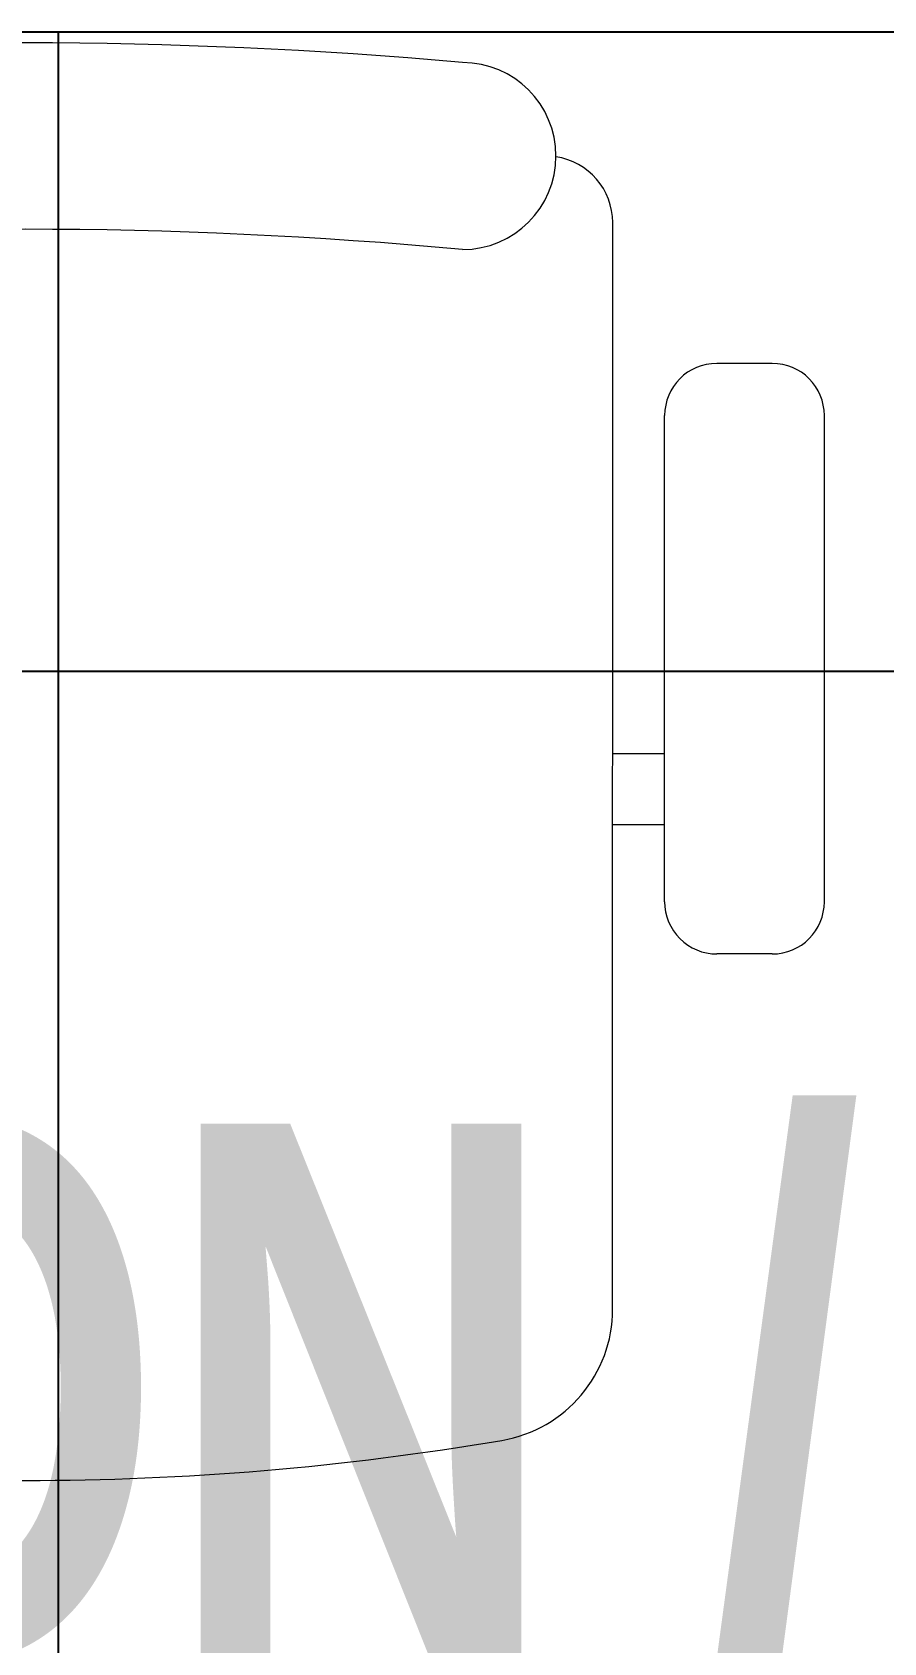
# Model space of a CAD drawing. Extents: x -509638 to 57327, y -29287 to 19916.
# Drawn here: x 42166 to 42486, y -6805 to -6200 of the extents above; entities that cross this region are included whole.
import ezdxf

# ---------------------------------------------------------------- set-up
doc = ezdxf.new("R2010")
doc.units = 0
doc.header["$LTSCALE"] = 0.25
doc.linetypes.add('DASHDOT', pattern=[25.4, 12.7, -6.35, 0, -6.35])
for name, color, linetype, lineweight in [('01-First Floor$0$72_EGR_BASE_TEXT', 252, 'Continuous', 5), ('01-First Floor$0$LOADING', 253, 'Continuous', 5), ('01-First Floor$0$Walls', 251, 'Continuous', 5), ('E-LITE-CLNG-CNDT', 6, 'DASHDOT', 35)]:
    doc.layers.add(name, color=color, linetype=linetype, lineweight=lineweight)
doc.layers.add('01-First Floor$0$FALSE CEILING', color=251, linetype='Continuous')
doc.styles.add('01-First Floor$0$X3G_ENTITY_9EC9', font='swisscl.ttf', dxfattribs={"height": 0.2})

# ---------------------------------------------------------------- blocks, each defined once
blk = doc.blocks.new('01-First Floor$0$GF21018-P')
at = {"color": 0}
for p, q in [((-0.2207, 0.47563), (-0.2207, 0.0675)), ((-0.2806, 0.34221), (-0.25983, 0.34221)), ((-0.30021, 0.32259), (-0.30021, 0.14)), ((-0.24021, 0.32259), (-0.24021, 0.14)), ((-0.24021, 0.29372), (-0.2207, 0.29372)), ((-0.24021, 0.26708), (-0.2207, 0.26708)), ((-0.2806, 0.12039), (-0.25983, 0.12039))]:
    blk.add_line(p, q, dxfattribs=at)
for centre, radius, start, end in [((-0.0001, -0.52948), 1.06948, 80.36712, 99.63288), ((-0.1707, 0.47563), 0.05, 99.63288, 180), ((-0.2806, 0.32259), 0.01962, 90, 180), ((-0.25983, 0.32259), 0.01962, 360, 90), ((-0.2806, 0.14), 0.01962, 180, 270), ((-0.25983, 0.14), 0.01962, 270, 360), ((-0.16429, 0.0425), 0.03511, 90, 270), ((0, 1.84674), 1.77674, 264.69456, 275.30527), ((-0.1957, 0.0675), 0.025, 180, 261.47208), ((0, 1.83136), 1.83136, 264.85322, 275.14698)]:
    blk.add_arc(centre, radius, start, end, dxfattribs=at)
blk = doc.blocks.new('01-First Floor')
at = {"layer": '01-First Floor$0$FALSE CEILING', "linetype": 'Continuous'}
for p, q in [((42176, -9440), (42176, -6200)), ((38576, -6440), (42776, -6440))]:
    blk.add_line(p, q, dxfattribs=at)
at = {"layer": '01-First Floor$0$FALSE CEILING'}
blk.add_lwpolyline([(38576, -9440), (42776, -9440), (42776, -6200), (38576, -6200)], close=True, dxfattribs=at)
at = {"layer": '01-First Floor$0$Walls'}
blk.add_line((42776, -6200), (38576, -6200), dxfattribs=at)
at = {"layer": '01-First Floor$0$LOADING', "extrusion": (2.24021e-05, 7.77426e-06, 1), "xscale": 1000, "yscale": 1000, "zscale": 1000, "rotation": 179.9985892349693}
blk.add_blockref('01-First Floor$0$GF21018-P', (42163.48, -6204.02, 0.83), dxfattribs=at)
at = {"layer": '01-First Floor$0$72_EGR_BASE_TEXT', "insert": (40530.24, -6610), "char_height": 200, "width": 4223.97, "attachment_point": 2, "style": '01-First Floor$0$X3G_ENTITY_9EC9'}
blk.add_mtext('{\\fSwis721 LtCn BT|b1|i0|c0|p34;EAR, NOSE, THROAT CONSULTATION / EXAMINATION ROOM}', dxfattribs=at)

msp = doc.modelspace()

# ---------------------------------------------------------------- block references
at = {"layer": 'E-LITE-CLNG-CNDT'}
msp.add_blockref('01-First Floor', (0, 0), dxfattribs=at)

doc.saveas('drawing.dxf')
